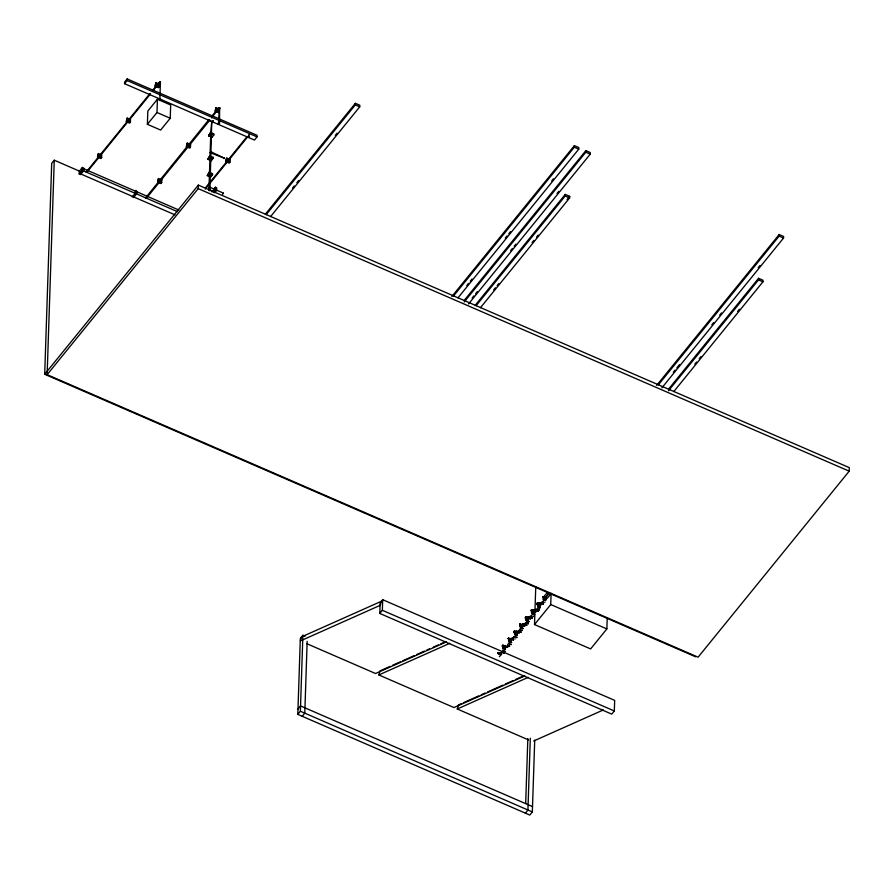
<?xml version="1.0" encoding="UTF-8"?>
<svg xmlns="http://www.w3.org/2000/svg" width="894" height="894" viewBox="0 0 894 894"><rect width="100%" height="100%" fill="white"/><g stroke="black" fill="none" stroke-linecap="round" stroke-linejoin="round"><path stroke-width="1.34" d="M520.721 624.236L520.688 624.962L521.649 624.951L520.241 623.923L519.76 624.895L520.442 624.481M521.526 625.018L522.487 625.644M515.95 632.058L515 632.047L514.531 631.008L514.028 631.969L514.978 631.969L513.737 632.08L514.631 632.572L515.145 631.712L514.24 631.075L513.994 632.516L514.989 631.935M695.666 656.799L44.7 374.273L51.696 163.356L54.255 160.205L79.834 171.313M44.7 374.273L198.334 185.103L849.3 467.64L849.188 471.172L698.102 657.191L47.136 374.653L54.255 160.205M79.208 173.972L79.309 171.235L82.371 167.457L83.701 168.027L83.611 170.765L80.538 174.553L79.208 173.972L82.282 170.195L82.371 167.457M97.535 157.109L98.396 153.522L101.715 154.953L101.625 157.601L100.854 158.551L97.535 157.109L98.396 153.522M124.557 83.678L124.612 82.08L127.171 78.94L257.07 135.318L257.025 136.905L254.466 140.056L124.557 83.678L127.116 80.527L127.171 78.94M126.322 121.673L127.183 118.075L130.49 119.517L130.401 122.165L129.641 123.115L126.322 121.673L127.183 118.075M132.211 196.982L135.285 193.205L135.374 190.467L136.704 191.037L136.614 193.774L133.541 197.552M147.387 124.311L147.834 111.057L157.422 99.245L170.676 105L170.24 118.243L160.641 130.066L147.387 124.311L156.986 112.499L157.422 99.245M155.109 86.237L155.958 82.639L159.277 84.081L159.188 86.729L158.417 87.668L155.109 86.237L155.958 82.639M159.814 100.553L160.439 82.013L159.657 81.957L160.428 82.002M157.612 182.119L158.462 178.521L161.78 179.962L161.691 182.611L160.92 183.561L157.612 182.119L158.462 178.521M186.388 146.683L187.248 143.085L190.567 144.526L190.478 147.175L189.707 148.113L186.388 146.683L187.248 143.085M47.136 374.653L198.211 188.634L198.334 185.103M207.296 175.637L209.252 172.218L212.571 173.648L212.537 174.71L210.615 177.068L207.296 175.637L209.252 172.218M207.844 159.3L209.799 155.869L213.107 157.31L213.074 158.372L211.152 160.73L207.844 159.3L209.799 155.869M208.615 135.888L210.571 132.468L213.889 133.91L213.856 134.96L211.934 137.33L208.615 135.888L210.571 132.468M208.648 190.5L208.682 189.439L212.001 190.869L211.956 191.931M208.905 190.198L210.727 135.407M210.816 132.647L211.766 121.249L209.9 190.88M210.615 177.068L210.649 176.017M211.152 160.73L213.107 157.31M211.934 137.33L211.967 136.268M215.175 111.236L216.035 107.649L219.343 109.079L219.253 111.728L218.494 112.678L215.175 111.236L216.035 107.649M215.365 187.226L213.442 189.595L213.364 192.244L215.275 189.874L215.365 187.226L216.694 187.807L216.605 190.456L214.683 192.813M218.527 123.327L219.6 107.638L219.533 123.439L218.527 123.327L219.533 123.473M225.891 161.691L226.752 158.093L230.06 159.534L229.97 162.183L229.21 163.133L225.891 161.691L226.752 158.093M534.724 740.098L532.343 811.92L529.784 815.06L297.814 714.384L300.328 638.428L302.887 635.276L305.1 636.237M297.814 714.384L300.373 711.233L302.887 635.276M307.167 641.333L304.787 713.155L302.228 716.306M266.177 214.672L355.32 104.9L355.376 103.313L359.79 105.235L359.734 106.822L270.591 216.583M379.794 613.44L380.14 602.847L382.699 599.695L614.67 700.371L614.323 710.976L611.764 714.127L379.794 613.44L382.353 610.289L382.699 599.695M525.683 803.482L527.84 738.567M530.31 738.187L527.929 809.998L525.37 813.149M607.238 617.754L606.858 628.918L590.621 648.921L534.5 624.56L535.752 586.889M534.5 624.56L550.749 604.556L551.117 593.392M476.055 305.759L565.209 195.998L565.254 194.411L569.679 196.322L569.623 197.909L480.48 307.681M453.549 295.948L574.328 147.231L574.384 145.644L578.798 147.555L578.753 149.153L457.974 297.87M464.165 302.016L585.816 152.215L585.872 150.628L590.286 152.55L590.241 154.137L468.579 303.926M668.5 390.734L758.514 279.9L758.57 278.302L762.984 280.224L762.94 281.811L673.797 391.572M658.353 384.833L779.132 236.117L779.188 234.53L783.602 236.452L783.546 238.039L661.895 387.828M510.105 639.165L510.686 640.238L510.038 639.4M510.25 639.165L509.356 638.495L509.77 639.467L511.033 639.199M501.702 653.246L501.925 653.805M502.629 645.479L503.501 646.161L503.11 645.189L503.467 646.038L502.529 646.608L502.506 645.68L503.467 646.194M511.86 639.4L511.089 639.903L511.603 638.953M513.525 639.355L513.19 640.16L513.29 638.919M517.559 632.304L517.19 633.12L517.313 631.879M519.202 632.281L519.079 633.041L518.721 631.89M528.957 618.112L528.142 618.648L528.611 617.676M530.544 618.123L530.142 618.95L530.064 617.732M534.388 610.591L534.232 611.842L534.657 611.015M537.92 602.958L536.959 603.685L538.311 602.724L538.143 603.975L537.707 603.081L538.713 602.992M540.088 603.495L539.909 604.746L540.356 603.908M513.044 638.975L513.435 640.115L513.257 639.411M524.89 675.92L453.951 707.545L378.832 674.948L380.039 670.891L390.175 666.376M528.555 739.93L457.259 708.987L458.466 704.93L461.002 703.801M153.075 90.73L159.937 81.756L152.572 90.339M145.398 198.088L209.062 119.45M211.677 116.231L219.253 107.682L211.61 117.93M159.568 81.723L160.082 82.092M218.605 107.761L220.047 108.073M248.823 134.96L249.437 134.916L248.878 135.128M212.191 121.718L211.196 121.539M535.741 610.647L536.009 611.831L535.774 609.362L535.797 611.865L535.942 611.094M500.193 653.793L500.897 654.799L500.819 653.726L499.59 653.849L500.495 653.212M500.104 653.849L500.707 654.788L500.729 653.95M547.385 592.688C539.563 600.343 544.893 600.399 549.072 592.599M544.245 598.544L543.373 597.639M549.162 593.448C541.328 601.103 546.659 601.17 550.838 593.37M546.01 599.304L545.765 598.511M504.909 646.373L504.294 647.368L505.456 646.675M505.233 646.809L504.294 647.368L504.585 646.004M508.608 639.691L508.619 640.607L509.234 639.623M510.373 640.462L510.385 641.367L510.999 640.383M538.076 603.841L536.813 603.897L537.138 603.282L537.775 603.294L537.104 604.344L538.065 603.741M539.842 604.098L538.568 604.065M516.754 632.695L515.503 632.84L517.715 632.818M519.816 624.548L519.772 625.465L520.766 625.007L519.85 624.392L519.816 625.431L520.755 624.884M521.582 625.319L522.174 626.281L522.644 625.375M531.371 610.311L531.327 611.384L532.31 610.893M534.109 611.194L532.835 611.138M526.521 617.832L525.27 617.989L525.605 617.352L526.521 617.832L525.482 617.821L525.963 616.838L526.868 618.179L527.728 617.609M528.376 618.29L527.102 618.212L528.086 617.732M531.36 610.479L531.975 611.239M532.668 612.01L531.416 612.166L532.388 611.876M533.126 611.25L533.126 612.088L534.064 611.552L532.802 611.608L533.729 612.178L533.774 611.105M521.727 624.761L521.537 626.236L523.001 624.783L523.415 625.722L522.454 625.733L522.934 624.772L523.191 625.834L522.208 625.241M516.006 631.846L515.771 633.276L516.911 632.471M545.049 598.488L545.038 599.282L545.675 598.41M511.189 639.579L509.993 640.327L510.295 638.919L510.921 638.998M86.17 172.084L149.946 93.568M86.684 172.475L150.46 93.948M129.731 120.455L130.49 119.517M158.506 85.019L159.277 84.081M146.225 198.446L209.867 120.075M161.009 180.901L161.78 179.962M189.796 145.465L190.567 144.526M205.598 187.662L246.822 136.905M205.229 189.126L248.208 136.212M229.3 160.484L230.06 159.534M265.362 214.158L355.376 103.313M292.494 188.086L294.249 185.941M296.864 182.711L298.618 180.554M335.317 135.363L337.072 133.206M451.85 296.517L574.384 145.644M466.769 285.499L468.523 283.342M470.278 281.185L472.021 279.029M505.278 238.083L507.032 235.927M508.787 233.77L510.53 231.613M551.665 180.968L553.42 178.811M464.221 300.418L585.872 150.628M472.133 298.026L473.887 295.869M475.642 293.713L477.385 291.567M510.642 250.611L512.396 248.454M514.151 246.297L515.894 244.14M557.029 193.495L558.784 191.338M475.239 305.245L565.254 194.411M493.644 289.947L495.388 287.79M497.131 285.644L498.886 283.487M532.098 242.598L533.841 240.441M536.467 237.212L538.21 235.066M567.053 199.552L569.679 196.322M297.981 709.087L300.54 705.936L532.522 806.611M656.654 385.403L779.188 234.53M673.327 372.228L675.071 370.071M676.825 367.915L679.451 364.685M711.836 324.813L713.58 322.656M719.715 315.113L721.458 312.956M758.224 267.697L759.967 265.54M668.556 389.147L758.57 278.302M694.817 364.16L696.571 362.003M699.186 358.785L700.941 356.628M737.639 311.436L739.394 309.279M499.377 656.732L500.986 654.754M209.609 187.181L209.319 188.098L209.688 187.159L223.165 193.003L222.785 193.953L223.165 193.003M538.758 603.629L537.875 603.562M539.954 603.484L540.043 604.757L540.479 603.752M514.653 634.606L515.29 634.561M516.419 635.377L517.056 635.321M545.105 597.84L545.563 597.293L544.357 597.628L545.284 597.907L545.295 597.114L543.932 598.388L542.949 598.097L544.658 597.941M533.048 610.736L532.031 610.166L533.025 610.099L533.494 611.798L533.953 610.814M534.277 610.58L534.333 611.854L534.791 610.859M500.249 653.168L500.439 654.218M526.354 617.251L527.337 617.206L527.751 618.883L528.689 617.687M511.625 638.975L511.279 639.791L512.027 639.925M515.022 631.41L515.972 631.421L516.263 633.053L517.268 631.868M518.956 631.846L518.833 633.097L518.922 632.337M504.562 646.261L503.691 645.58L505.266 646.932M530.287 617.698L530.365 618.905L530.276 618.179M545.061 598.689C546.457 598.522 544.815 599.382 545.698 598.667M545.15 600.5L545.787 600.477M392.712 665.237L400.311 661.851M402.836 660.722L414.246 655.637M416.783 654.509L424.382 651.123M426.907 649.994L429.444 648.865M433.244 647.167L438.317 644.909M440.843 643.781L445.916 641.523M446.464 641.881L375.514 673.506L306.765 643.669M378.832 674.948L449.771 643.322M463.539 702.673L478.737 695.89M481.274 694.761L485.073 693.073M487.61 691.945L502.808 685.162M505.345 684.033L512.944 680.647M515.48 679.518L524.342 675.562M457.259 708.987L528.209 677.361M533.64 741.025L603.316 709.959M508.34 643.322L509.189 644.026M211.744 152.203L211.364 153.153L224.327 158.171L211.744 152.203L211.364 153.153M224.394 157.724L223.958 158.618M525.583 617.519L526.532 617.944L526.186 618.469L525.259 617.866M527.348 618.279L528.544 618.939L529.103 617.966M520.8 625.621L519.861 626.169L520.8 626.493C521.783 625.934 518.509 626.392 520.833 625.845M503.043 648.675L503.668 648.787M508.407 643.546L509.021 643.669M537.775 602.791L536.802 603.305L537.741 603.863M514.542 634.695L515.547 634.952M516.307 635.466L517.313 635.723M522.286 625.889L521.37 625.286M514.095 631.432L515 632.069M514.788 632.214L513.882 631.589M515.86 632.203L516.497 632.259M516.553 632.986L515.648 632.349M510.809 640.082L509.926 639.422M503.311 646.407L502.439 645.736M505.076 647.178L504.205 646.496M509.412 641.814L508.943 641.803M511.178 642.574L510.709 642.574M504.562 649.457L505.434 649.558M505.088 651.424L504.596 651.435M520.487 627.811L520.889 627.856M522.252 628.571L522.655 628.627M521.772 630.415L522.174 630.471M526.253 620.816L526.622 620.883M525.728 622.649L526.097 622.716M527.494 623.409L527.862 623.476M532.019 613.82L532.355 613.91M533.785 614.591L534.12 614.67M531.785 615.72L531.025 615.497L531.684 615.698M533.215 616.402L533.55 616.491M537.786 606.825L538.087 606.925M539.551 607.596L539.853 607.696M537.171 608.635L537.473 608.725M538.937 609.395L539.238 609.496M543.809 599.941L543.239 599.729M545.575 600.712L545.005 600.5M542.881 601.628L543.586 601.885L542.949 601.651M544.647 602.388L544.859 602.478M574.328 147.231L578.753 149.153M585.816 152.215L590.241 154.137M779.132 236.117L783.546 238.039M355.32 104.9L359.734 106.822M565.209 195.998L569.623 197.909M758.514 279.9L762.94 281.811M215.946 110.297L219.253 111.728M155.869 85.288L159.188 86.729M127.116 80.527L257.025 136.905M210.537 133.53L213.856 134.96M208.648 134.826L210.861 135.787M156.986 112.499L170.24 118.243M225.981 159.043L228.193 160.004M226.663 160.741L229.97 162.183M187.159 145.733L190.478 147.175M127.093 120.724L130.401 122.165M209.766 156.931L213.074 158.372M209.218 173.268L212.537 174.71M215.275 189.874L216.605 190.456M198.211 188.634L849.188 471.172M158.383 181.169L161.691 182.611M98.306 156.171L101.625 157.601M84.058 168.877L178.878 210.034M82.282 170.195L83.611 170.765M135.285 193.205L136.614 193.774M177.526 211.688L82.695 170.53L80.136 173.682L174.967 214.839M550.749 604.556L606.858 628.918M382.353 610.289L614.323 710.976M300.373 711.233L532.343 811.92M544.021 599.706L543.038 599.908M534.154 612.636L533.182 612.926L534.12 612.39M522.599 626.616L522.565 627.264L521.627 626.94L522.532 627.063L522.565 626.381M501.936 652.117L501.668 651.592L501.903 652.274M507.613 645.099L507.524 645.144M516.319 637.422L516.207 637.456M514.553 636.662L514.441 636.684M513.29 638.081L513.19 638.104M505.535 649.267L504.562 649.625M503.769 648.508L502.786 648.854M504.875 651.402L504.797 651.458M503.11 650.631L503.031 650.687M503.702 652.888L503.624 652.944M510.597 644.418L510.508 644.451M509.379 645.87L509.289 645.915M514.955 638.875C514.978 638.685 515.212 638.864 514.989 638.998M522.029 630.438L521.917 630.449M520.733 631.823L520.61 631.834M518.967 631.063L518.844 631.063M525.974 622.682L525.851 622.671M543.407 603.718L543.273 603.651M533.45 616.458L533.316 616.435M532.075 617.776L531.941 617.743M537.383 608.702L537.249 608.658M527.024 618.637L527.952 619.229L528.019 618.156L527.035 618.749L527.985 619.061L528.22 617.91M500.148 652.788L500.159 653.033M507.58 644.999L507.557 645.244M505.825 645.714L505.803 645.971M522.252 625.208L522.532 625.766M539.685 603.718L539.25 604.724L538.68 603.819M212.347 121.461L212.783 120.835L212.347 121.461M217.879 123.853L218.315 123.238L217.89 123.864M508.34 638.405L509.234 639.065L508.34 638.405M498.215 652.586L498.416 653.637L498.215 652.586M507.367 646.049L507.535 647.234L507.859 646.418C506.82 645.345 508.429 648.485 507.367 646.049M509.122 645.323L509.546 646.451L509.122 645.323M505.456 646.351L506.328 647.032L505.456 646.351M503.892 645.49L504.082 646.541L503.892 645.49M505.658 646.261L505.848 647.312L505.658 646.261M509.569 638.394L509.748 639.456L509.569 638.394M511.234 638.338L511.424 639.4L511.759 638.584C510.731 637.824 512.273 640.26 511.256 638.338M515.235 631.309L515.425 632.36L515.235 631.309M516.888 631.276L517.067 632.326L516.888 631.276M520.911 624.213L521.101 625.264L520.911 624.213M522.532 624.202L522.722 625.252L522.532 624.202M524.297 624.973L524.487 626.024L524.297 624.973M526.588 617.117L526.778 618.167L526.588 617.117M528.186 617.128L528.376 618.179L528.186 617.128M532.276 610.021L532.813 610.87L532.623 609.82L531.673 609.764L531.226 610.747L532.187 610.043M533.841 610.054L534.031 611.105L534.456 610.278C533.215 609.596 534.947 611.898 533.897 610.032M539.484 602.981L539.685 604.02L540.132 603.193L539.484 602.981M541.261 603.741L541.451 604.791L541.898 603.953C540.602 603.305 542.39 605.562 541.328 603.718M513.044 637.523L513.435 638.662L513.044 637.523M212.37 121.461L212.761 120.824L212.37 121.461M516.944 631.13L517.313 632.281L516.944 631.13M518.732 630.482L519.09 631.633L518.732 630.482M520.498 631.253L520.856 632.404L520.498 631.253M542.714 596.756L543.843 596.7L542.714 596.756M301.613 636.852L300.406 640.909L380.207 605.327L381.425 601.271L301.613 636.852M522.621 624.046L522.956 625.208L522.621 624.046M524.409 623.453L524.744 624.615L524.409 623.453M524.387 624.817L524.722 625.979L524.387 624.817M526.175 624.213L526.51 625.375L526.175 624.213M528.298 616.972L528.6 618.134L528.298 616.972M530.097 616.402L530.388 617.575L530.097 616.402M531.863 617.173L532.154 618.346L531.863 617.173M210.213 152.785L211.152 153.086L210.213 152.807M537.54 610.133L537.808 611.317L537.54 610.133M248.789 136.816L249.381 136.961L248.789 136.816M498.092 652.519L499.131 654.028L498.092 652.519M498.427 653.033L498.148 653.603L499.075 652.955C496.74 653.849 500.975 654.117 498.338 653.078M539.652 602.802L539.887 603.986L539.652 602.802M541.451 602.321L541.686 603.506L541.451 602.321M543.217 603.081L543.451 604.277L543.217 603.081M502.83 646.697L503.478 647.558L502.83 646.697M504.596 647.457L505.244 648.318L504.596 647.457M508.273 638.629L508.921 639.478L508.273 638.629M538.903 604.053L539.507 605.126L538.903 604.053M514.385 632.695L515.022 633.511L514.385 632.695M516.151 633.455L516.799 634.282L516.151 633.455M531.405 609.853L531.997 610.948L531.405 609.853M525.683 616.927L526.264 618.033L525.683 616.927M525.951 618.693L526.577 619.475L525.951 618.693M527.717 619.464L528.343 620.246L527.717 619.464M519.962 624.001L520.52 625.129L519.962 624.001M537.506 604.713L537.495 605.529L538.445 605.003L537.506 604.713M538.903 604.221L538.892 605.037L539.831 604.512L538.903 604.221M539.272 605.484L539.261 606.3L540.211 605.763L539.272 605.484M508.53 638.16L509.044 639.311L508.53 638.16M508.34 638.472L508.854 639.635L508.34 638.472M502.819 645.233L502.204 646.016L503.076 646.686L503.691 645.904L502.819 645.233M502.875 646.898L503.78 647.066L502.875 646.898M504.641 647.658L505.546 647.826L504.641 647.658M508.652 639.892L509.558 640.059L508.652 639.892M508.898 641.59L509.815 641.747L508.898 641.59M510.418 640.663L511.323 640.819L510.418 640.663M510.664 642.35L511.58 642.518L510.664 642.35M514.43 632.896L515.335 633.053L514.43 632.896M516.196 633.656L517.112 633.812L516.196 633.656M520.409 627.633L521.325 627.789L520.409 627.633M522.174 628.404L523.091 628.56L522.174 628.404M525.974 618.905L526.901 619.05L525.974 618.905M526.153 620.659L527.069 620.805L526.153 620.659M527.751 619.665L528.667 619.81L527.751 619.665M527.918 621.431L528.835 621.576L527.918 621.431M531.896 613.686L532.824 613.832L531.896 613.686M533.673 614.446L534.59 614.591L533.673 614.446M537.529 604.914L538.445 605.059L537.529 604.914M537.64 606.702L538.568 606.847L537.64 606.702M539.294 605.674L540.222 605.819L539.294 605.674M539.417 607.473L540.334 607.618L539.417 607.473M519.839 629.298L520.632 630.058L519.772 629.298M502.696 650.541L503.691 650.765L502.696 650.541M510.172 644.317L511.178 644.552L510.172 644.317M527.326 623.062L528.097 623.833L527.326 623.062M524.219 623.643L525.001 624.425L524.219 623.643M525.985 624.414L526.767 625.185L525.985 624.414M514.106 636.55L515.112 636.807L514.106 636.55M515.872 637.321L516.877 637.578L515.872 637.321M519.805 629.544L520.811 629.823L519.805 629.544M527.795 621.486L528.801 621.788L527.795 621.486M529.896 616.603L530.656 617.396L529.829 616.592M538.758 609.049L539.484 609.864L538.758 609.049M535.573 609.552L536.311 610.379L535.506 609.529M537.339 610.323L538.076 611.138L537.339 610.323M541.25 602.511L541.965 603.349L541.25 602.511M503.657 652.799L503.892 653.469L503.657 652.799"/></g></svg>
